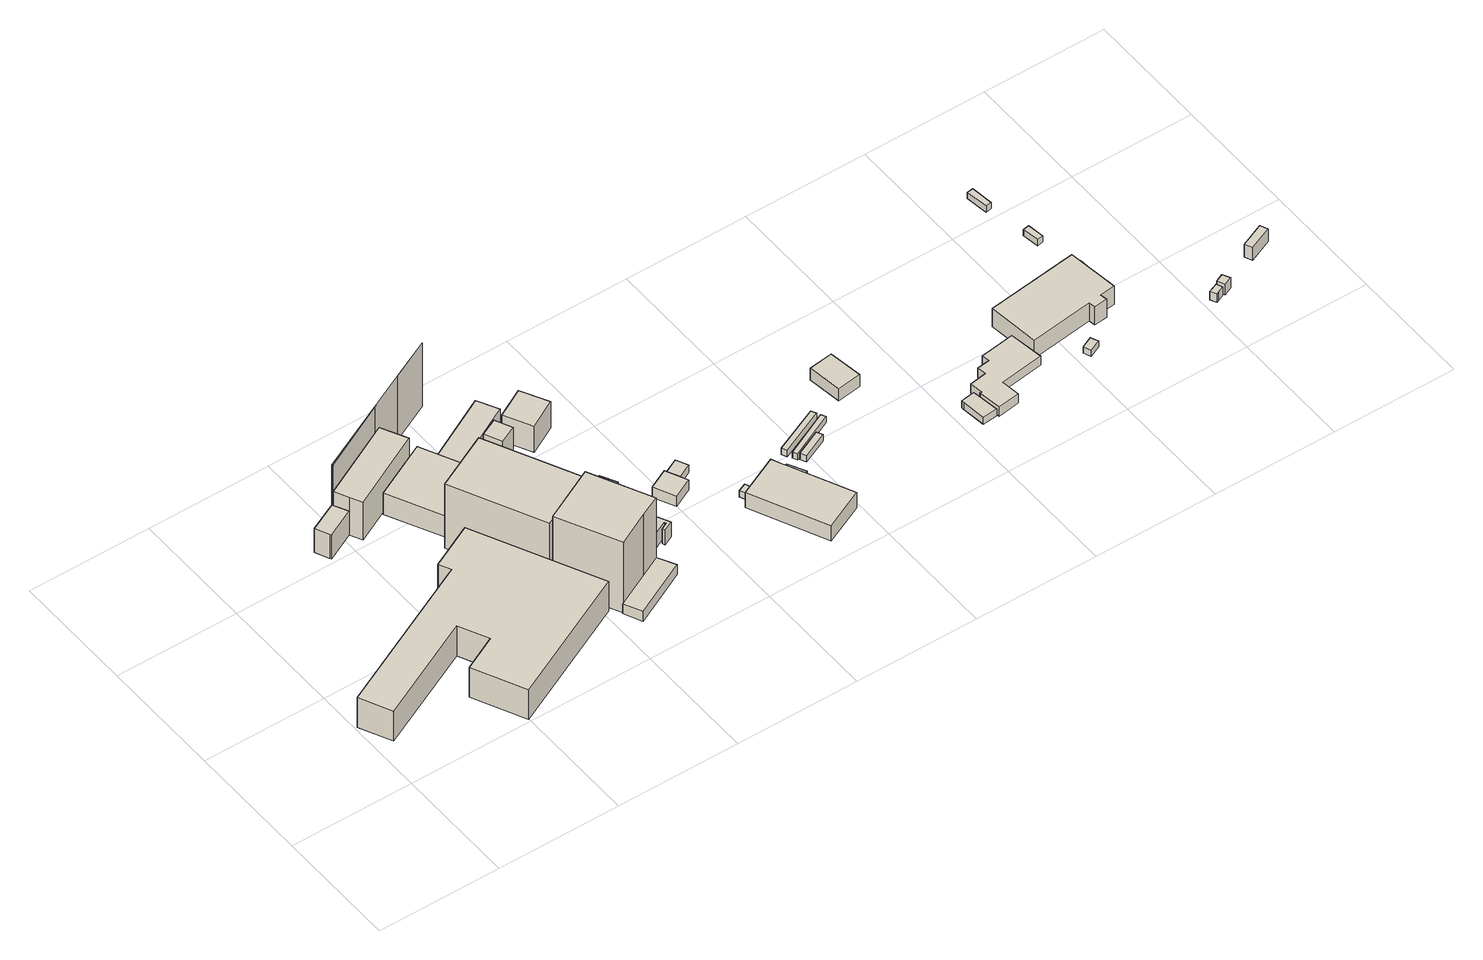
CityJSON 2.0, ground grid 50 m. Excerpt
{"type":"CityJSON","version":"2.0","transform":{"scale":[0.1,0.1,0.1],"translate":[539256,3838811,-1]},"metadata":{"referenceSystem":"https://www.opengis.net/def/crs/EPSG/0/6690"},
"CityObjects":{
"building1":{"type":"Building","attributes":{"計測周辺長":317.47,"1/2500図郭":34,"区名":"西淀川区","町丁目名称":"西島２丁目","街区番号":1,"class":"3001","usage":"441","measuredHeight":14.3,"storeysAboveGround":1,"BuildingDetailAttribute.buildingRoofEdgeArea":3211.31,"BuildingDetailAttribute.buildingStructureType":"610","BuildingDetailAttribute.buildingStructureOrgType":"2","BuildingDetailAttribute.detailedUsage":"1520","BuildingDetailAttribute.specifiedBuildingCoverageRate":0.6,"BuildingDetailAttribute.surveyYear":2017,"BuildingRiverFloodingRiskAttribute.description":"1","BuildingRiverFloodingRiskAttribute.rank":"2","BuildingRiverFloodingRiskAttribute.depth":1.34,"BuildingRiverFloodingRiskAttribute.adminType":"1","BuildingRiverFloodingRiskAttribute.scale":"2","BuildingRiverFloodingRiskAttribute.duration":7.5,"BuildingTsunamiRiskAttribute.description":"1","BuildingTsunamiRiskAttribute.rank":"2","BuildingTsunamiRiskAttribute.depth":0.76,"BuildingHighTideRiskAttribute.description":"1","BuildingHighTideRiskAttribute.rank":"4","BuildingHighTideRiskAttribute.depth":5.11,"BuildingIDAttribute.prefecture":"27","BuildingIDAttribute.city":"27113"},"geometry":[{"type":"Solid","lod":"1","boundaries":[[[[0,1,2,3,4,5,6,7,8,9]],[[8,10,11,9]],[[7,12,10,8]],[[6,13,12,7]],[[5,14,13,6]],[[4,15,14,5]],[[3,16,15,4]],[[2,17,16,3]],[[1,18,17,2]],[[0,19,18,1]],[[9,11,19,0]],[[10,12,13,14,15,16,17,18,19,11]]]]}]},
"building2":{"type":"Building","attributes":{"class":"3001","measuredHeight":11.5,"BuildingDetailAttribute.specifiedBuildingCoverageRate":0.6,"BuildingDetailAttribute.surveyYear":2017,"BuildingRiverFloodingRiskAttribute.description":"1","BuildingRiverFloodingRiskAttribute.rank":"2","BuildingRiverFloodingRiskAttribute.depth":1.31,"BuildingRiverFloodingRiskAttribute.adminType":"1","BuildingRiverFloodingRiskAttribute.scale":"2","BuildingRiverFloodingRiskAttribute.duration":8.33,"BuildingTsunamiRiskAttribute.description":"1","BuildingTsunamiRiskAttribute.rank":"2","BuildingTsunamiRiskAttribute.depth":1.52,"BuildingHighTideRiskAttribute.description":"1","BuildingHighTideRiskAttribute.rank":"3","BuildingHighTideRiskAttribute.depth":4.63,"BuildingIDAttribute.prefecture":"27","BuildingIDAttribute.city":"27113"},"geometry":[{"type":"Solid","lod":"1","boundaries":[[[[20,21,22,23,24,25]],[[24,26,27,25]],[[23,28,26,24]],[[22,29,28,23]],[[21,30,29,22]],[[20,31,30,21]],[[25,27,31,20]],[[26,28,29,30,31,27]]]]}]},
"building3":{"type":"Building","attributes":{"計測周辺長":481.61,"1/2500図郭":34,"区名":"西淀川区","町丁目名称":"西島２丁目","街区番号":1,"class":"3001","usage":"441","measuredHeight":18.1,"storeysAboveGround":2,"BuildingDetailAttribute.buildingRoofEdgeArea":9422.59,"BuildingDetailAttribute.buildingStructureType":"610","BuildingDetailAttribute.buildingStructureOrgType":"2","BuildingDetailAttribute.detailedUsage":"1520","BuildingDetailAttribute.specifiedBuildingCoverageRate":0.6,"BuildingDetailAttribute.surveyYear":2017,"BuildingRiverFloodingRiskAttribute.description":"1","BuildingRiverFloodingRiskAttribute.rank":"2","BuildingRiverFloodingRiskAttribute.depth":1.31,"BuildingRiverFloodingRiskAttribute.adminType":"1","BuildingRiverFloodingRiskAttribute.scale":"2","BuildingRiverFloodingRiskAttribute.duration":8.33,"BuildingTsunamiRiskAttribute.description":"1","BuildingTsunamiRiskAttribute.rank":"2","BuildingTsunamiRiskAttribute.depth":1.55,"BuildingHighTideRiskAttribute.description":"1","BuildingHighTideRiskAttribute.rank":"3","BuildingHighTideRiskAttribute.depth":4.66,"BuildingIDAttribute.prefecture":"27","BuildingIDAttribute.city":"27113"},"geometry":[{"type":"Solid","lod":"1","boundaries":[[[[32,33,21,20,34]],[[20,35,36,34]],[[21,37,35,20]],[[33,38,37,21]],[[32,39,38,33]],[[34,36,39,32]],[[35,37,38,39,36]]]]}]},
"building4":{"type":"Building","attributes":{"class":"3001","measuredHeight":10.2,"BuildingDetailAttribute.specifiedBuildingCoverageRate":0.6,"BuildingDetailAttribute.surveyYear":2017,"BuildingRiverFloodingRiskAttribute.description":"1","BuildingRiverFloodingRiskAttribute.rank":"2","BuildingRiverFloodingRiskAttribute.depth":1.15,"BuildingRiverFloodingRiskAttribute.adminType":"1","BuildingRiverFloodingRiskAttribute.scale":"2","BuildingRiverFloodingRiskAttribute.duration":6.77,"BuildingTsunamiRiskAttribute.description":"1","BuildingTsunamiRiskAttribute.rank":"2","BuildingTsunamiRiskAttribute.depth":1.73,"BuildingHighTideRiskAttribute.description":"1","BuildingHighTideRiskAttribute.rank":"3","BuildingHighTideRiskAttribute.depth":4.84,"BuildingIDAttribute.prefecture":"27","BuildingIDAttribute.city":"27113"},"geometry":[{"type":"Solid","lod":"1","boundaries":[[[[40,41,42,43]],[[42,44,45,43]],[[41,46,44,42]],[[40,47,46,41]],[[43,45,47,40]],[[44,46,47,45]]]]}]},
"building5":{"type":"Building","attributes":{"計測周辺長":185.22,"1/2500図郭":34,"区名":"西淀川区","町丁目名称":"西島２丁目","街区番号":1,"class":"3001","usage":"441","measuredHeight":30.8,"storeysAboveGround":1,"BuildingDetailAttribute.buildingRoofEdgeArea":1684.61,"BuildingDetailAttribute.buildingStructureType":"610","BuildingDetailAttribute.buildingStructureOrgType":"2","BuildingDetailAttribute.detailedUsage":"1520","BuildingDetailAttribute.specifiedBuildingCoverageRate":0.6,"BuildingDetailAttribute.surveyYear":2017,"BuildingRiverFloodingRiskAttribute.description":"1","BuildingRiverFloodingRiskAttribute.rank":"2","BuildingRiverFloodingRiskAttribute.depth":1.13,"BuildingRiverFloodingRiskAttribute.adminType":"1","BuildingRiverFloodingRiskAttribute.scale":"2","BuildingRiverFloodingRiskAttribute.duration":6.32,"BuildingTsunamiRiskAttribute.description":"1","BuildingTsunamiRiskAttribute.rank":"2","BuildingTsunamiRiskAttribute.depth":1.7,"BuildingHighTideRiskAttribute.description":"1","BuildingHighTideRiskAttribute.rank":"4","BuildingHighTideRiskAttribute.depth":5.03,"BuildingIDAttribute.prefecture":"27","BuildingIDAttribute.city":"27113"},"geometry":[{"type":"Solid","lod":"1","boundaries":[[[[48,49,50,51]],[[50,52,53,51]],[[49,54,52,50]],[[48,55,54,49]],[[51,53,55,48]],[[52,54,55,53]]]]}]},
"building6":{"type":"Building","attributes":{"計測周辺長":481.61,"1/2500図郭":34,"区名":"西淀川区","町丁目名称":"西島２丁目","街区番号":1,"class":"3001","usage":"441","measuredHeight":30.6,"storeysAboveGround":2,"BuildingDetailAttribute.buildingRoofEdgeArea":9422.59,"BuildingDetailAttribute.buildingStructureType":"610","BuildingDetailAttribute.buildingStructureOrgType":"2","BuildingDetailAttribute.detailedUsage":"1520","BuildingDetailAttribute.specifiedBuildingCoverageRate":0.6,"BuildingDetailAttribute.surveyYear":2017,"BuildingRiverFloodingRiskAttribute.description":"1","BuildingRiverFloodingRiskAttribute.rank":"2","BuildingRiverFloodingRiskAttribute.depth":1.31,"BuildingRiverFloodingRiskAttribute.adminType":"1","BuildingRiverFloodingRiskAttribute.scale":"2","BuildingRiverFloodingRiskAttribute.duration":8.33,"BuildingTsunamiRiskAttribute.description":"1","BuildingTsunamiRiskAttribute.rank":"2","BuildingTsunamiRiskAttribute.depth":1.55,"BuildingHighTideRiskAttribute.description":"1","BuildingHighTideRiskAttribute.rank":"3","BuildingHighTideRiskAttribute.depth":4.66,"BuildingIDAttribute.prefecture":"27","BuildingIDAttribute.city":"27113"},"geometry":[{"type":"Solid","lod":"1","boundaries":[[[[56,34,20,25,57]],[[25,58,59,57]],[[20,60,58,25]],[[34,61,60,20]],[[56,62,61,34]],[[57,59,62,56]],[[58,60,61,62,59]]]]}]},
"building7":{"type":"Building","attributes":{"計測周辺長":185.22,"1/2500図郭":34,"区名":"西淀川区","町丁目名称":"西島２丁目","街区番号":1,"class":"3002","usage":"441","measuredHeight":33.8,"storeysAboveGround":1,"BuildingDetailAttribute.buildingRoofEdgeArea":1684.61,"BuildingDetailAttribute.buildingStructureType":"610","BuildingDetailAttribute.buildingStructureOrgType":"2","BuildingDetailAttribute.detailedUsage":"1520","BuildingDetailAttribute.specifiedBuildingCoverageRate":0.6,"BuildingDetailAttribute.surveyYear":2017,"BuildingRiverFloodingRiskAttribute.description":"1","BuildingRiverFloodingRiskAttribute.rank":"2","BuildingRiverFloodingRiskAttribute.depth":0.913,"BuildingRiverFloodingRiskAttribute.adminType":"1","BuildingRiverFloodingRiskAttribute.scale":"2","BuildingRiverFloodingRiskAttribute.duration":3.05,"BuildingTsunamiRiskAttribute.description":"1","BuildingTsunamiRiskAttribute.rank":"2","BuildingTsunamiRiskAttribute.depth":1.06,"BuildingHighTideRiskAttribute.description":"1","BuildingHighTideRiskAttribute.rank":"3","BuildingHighTideRiskAttribute.depth":4.25,"BuildingIDAttribute.prefecture":"27","BuildingIDAttribute.city":"27113"},"geometry":[{"type":"Solid","lod":"1","boundaries":[[[[63,64,65,66,67]],[[66,68,69,67]],[[65,70,68,66]],[[64,71,70,65]],[[63,72,71,64]],[[67,69,72,63]],[[68,70,71,72,69]]]]}]},
"building8":{"type":"Building","attributes":{"class":"3003","measuredHeight":4.8,"BuildingDetailAttribute.specifiedBuildingCoverageRate":0.6,"BuildingDetailAttribute.surveyYear":2017,"BuildingRiverFloodingRiskAttribute.description":"1","BuildingRiverFloodingRiskAttribute.rank":"1","BuildingRiverFloodingRiskAttribute.depth":0.329,"BuildingRiverFloodingRiskAttribute.adminType":"1","BuildingRiverFloodingRiskAttribute.scale":"2","BuildingRiverFloodingRiskAttribute.duration":0,"BuildingTsunamiRiskAttribute.description":"1","BuildingTsunamiRiskAttribute.rank":"2","BuildingTsunamiRiskAttribute.depth":0.61,"BuildingHighTideRiskAttribute.description":"1","BuildingHighTideRiskAttribute.rank":"3","BuildingHighTideRiskAttribute.depth":3.72,"BuildingIDAttribute.prefecture":"27","BuildingIDAttribute.city":"27113"},"geometry":[{"type":"Solid","lod":"1","boundaries":[[[[73,74,75,76,77,78,79]],[[78,80,81,79]],[[77,82,80,78]],[[76,83,82,77]],[[75,84,83,76]],[[74,85,84,75]],[[73,86,85,74]],[[79,81,86,73]],[[80,82,83,84,85,86,81]]]]}]},
"building9":{"type":"Building","attributes":{"class":"3001","BuildingDetailAttribute.specifiedBuildingCoverageRate":0.6,"BuildingDetailAttribute.surveyYear":2017,"BuildingRiverFloodingRiskAttribute.description":"1","BuildingRiverFloodingRiskAttribute.rank":"2","BuildingRiverFloodingRiskAttribute.depth":1.44,"BuildingRiverFloodingRiskAttribute.adminType":"1","BuildingRiverFloodingRiskAttribute.scale":"2","BuildingRiverFloodingRiskAttribute.duration":434.02,"BuildingTsunamiRiskAttribute.description":"1","BuildingTsunamiRiskAttribute.rank":"2","BuildingTsunamiRiskAttribute.depth":1.57,"BuildingHighTideRiskAttribute.description":"1","BuildingHighTideRiskAttribute.rank":"3","BuildingHighTideRiskAttribute.depth":4.69,"BuildingIDAttribute.prefecture":"27","BuildingIDAttribute.city":"27113"},"geometry":[{"type":"Solid","lod":"1","boundaries":[[[[87,88,89,90]],[[89,91,92,90]],[[88,93,91,89]],[[87,94,93,88]],[[90,92,94,87]],[[91,93,94,92]]]]}]},
"building10":{"type":"Building","attributes":{"計測周辺長":156.28,"1/2500図郭":34,"区名":"西淀川区","町丁目名称":"西島２丁目","街区番号":1,"class":"3001","usage":"441","measuredHeight":7.8,"storeysAboveGround":1,"BuildingDetailAttribute.buildingRoofEdgeArea":532.12,"BuildingDetailAttribute.buildingStructureType":"610","BuildingDetailAttribute.buildingStructureOrgType":"2","BuildingDetailAttribute.detailedUsage":"1520","BuildingDetailAttribute.specifiedBuildingCoverageRate":0.6,"BuildingDetailAttribute.surveyYear":2017,"BuildingRiverFloodingRiskAttribute.description":"1","BuildingRiverFloodingRiskAttribute.rank":"2","BuildingRiverFloodingRiskAttribute.depth":1.18,"BuildingRiverFloodingRiskAttribute.adminType":"1","BuildingRiverFloodingRiskAttribute.scale":"2","BuildingRiverFloodingRiskAttribute.duration":8.8,"BuildingTsunamiRiskAttribute.description":"1","BuildingTsunamiRiskAttribute.rank":"2","BuildingTsunamiRiskAttribute.depth":1.39,"BuildingHighTideRiskAttribute.description":"1","BuildingHighTideRiskAttribute.rank":"3","BuildingHighTideRiskAttribute.depth":4.51,"BuildingIDAttribute.prefecture":"27","BuildingIDAttribute.city":"27113"},"geometry":[{"type":"Solid","lod":"1","boundaries":[[[[95,96,97,98]],[[97,99,100,98]],[[96,101,99,97]],[[95,102,101,96]],[[98,100,102,95]],[[99,101,102,100]]]]}]},
"building11":{"type":"Building","attributes":{"class":"3001","measuredHeight":7.1,"BuildingDetailAttribute.specifiedBuildingCoverageRate":0.6,"BuildingDetailAttribute.surveyYear":2017,"BuildingRiverFloodingRiskAttribute.description":"1","BuildingRiverFloodingRiskAttribute.rank":"2","BuildingRiverFloodingRiskAttribute.depth":1.18,"BuildingRiverFloodingRiskAttribute.adminType":"1","BuildingRiverFloodingRiskAttribute.scale":"2","BuildingRiverFloodingRiskAttribute.duration":8.1,"BuildingTsunamiRiskAttribute.description":"1","BuildingTsunamiRiskAttribute.rank":"2","BuildingTsunamiRiskAttribute.depth":1.1,"BuildingHighTideRiskAttribute.description":"1","BuildingHighTideRiskAttribute.rank":"3","BuildingHighTideRiskAttribute.depth":4.22,"BuildingIDAttribute.prefecture":"27","BuildingIDAttribute.city":"27113"},"geometry":[{"type":"Solid","lod":"1","boundaries":[[[[103,104,105,106,107,108,109,110]],[[109,111,112,110]],[[108,113,111,109]],[[107,114,113,108]],[[106,115,114,107]],[[105,116,115,106]],[[104,117,116,105]],[[103,118,117,104]],[[110,112,118,103]],[[111,113,114,115,116,117,118,112]]]]}]},
"building12":{"type":"Building","attributes":{"計測周辺長":30.1,"1/2500図郭":34,"区名":"西淀川区","町丁目名称":"西島２丁目","街区番号":1,"class":"3001","usage":"441","measuredHeight":10.6,"storeysAboveGround":1,"BuildingDetailAttribute.buildingRoofEdgeArea":56.62,"BuildingDetailAttribute.buildingStructureType":"610","BuildingDetailAttribute.buildingStructureOrgType":"2","BuildingDetailAttribute.detailedUsage":"1520","BuildingDetailAttribute.specifiedBuildingCoverageRate":0.6,"BuildingDetailAttribute.surveyYear":2017,"BuildingRiverFloodingRiskAttribute.description":"1","BuildingRiverFloodingRiskAttribute.rank":"2","BuildingRiverFloodingRiskAttribute.depth":1.18,"BuildingRiverFloodingRiskAttribute.adminType":"1","BuildingRiverFloodingRiskAttribute.scale":"2","BuildingRiverFloodingRiskAttribute.duration":8.8,"BuildingTsunamiRiskAttribute.description":"1","BuildingTsunamiRiskAttribute.rank":"2","BuildingTsunamiRiskAttribute.depth":1.39,"BuildingHighTideRiskAttribute.description":"1","BuildingHighTideRiskAttribute.rank":"3","BuildingHighTideRiskAttribute.depth":4.51,"BuildingIDAttribute.prefecture":"27","BuildingIDAttribute.city":"27113"},"geometry":[{"type":"Solid","lod":"1","boundaries":[[[[119,120,121,122]],[[121,123,124,122]],[[120,125,123,121]],[[119,126,125,120]],[[122,124,126,119]],[[123,125,126,124]]]]}]},
"building13":{"type":"Building","attributes":{"class":"3001","BuildingDetailAttribute.specifiedBuildingCoverageRate":0.6,"BuildingDetailAttribute.surveyYear":2017,"BuildingRiverFloodingRiskAttribute.description":"1","BuildingRiverFloodingRiskAttribute.rank":"2","BuildingRiverFloodingRiskAttribute.depth":1.59,"BuildingRiverFloodingRiskAttribute.adminType":"1","BuildingRiverFloodingRiskAttribute.scale":"2","BuildingRiverFloodingRiskAttribute.duration":434.12,"BuildingTsunamiRiskAttribute.description":"1","BuildingTsunamiRiskAttribute.rank":"2","BuildingTsunamiRiskAttribute.depth":1.8,"BuildingHighTideRiskAttribute.description":"1","BuildingHighTideRiskAttribute.rank":"3","BuildingHighTideRiskAttribute.depth":4.92,"BuildingIDAttribute.prefecture":"27","BuildingIDAttribute.city":"27113"},"geometry":[{"type":"Solid","lod":"1","boundaries":[[[[127,128,129,130]],[[129,131,132,130]],[[128,133,131,129]],[[127,134,133,128]],[[130,132,134,127]],[[131,133,134,132]]]]}]},
"building14":{"type":"Building","attributes":{"計測周辺長":50.36,"1/2500図郭":34,"区名":"西淀川区","町丁目名称":"西島２丁目","街区番号":1,"class":"3001","usage":"441","measuredHeight":12.6,"storeysAboveGround":1,"BuildingDetailAttribute.buildingRoofEdgeArea":158.38,"BuildingDetailAttribute.buildingStructureType":"610","BuildingDetailAttribute.buildingStructureOrgType":"2","BuildingDetailAttribute.detailedUsage":"1520","BuildingDetailAttribute.specifiedBuildingCoverageRate":0.6,"BuildingDetailAttribute.surveyYear":2017,"BuildingRiverFloodingRiskAttribute.description":"1","BuildingRiverFloodingRiskAttribute.rank":"2","BuildingRiverFloodingRiskAttribute.depth":1.21,"BuildingRiverFloodingRiskAttribute.adminType":"1","BuildingRiverFloodingRiskAttribute.scale":"2","BuildingRiverFloodingRiskAttribute.duration":10.05,"BuildingIDAttribute.prefecture":"27","BuildingIDAttribute.city":"27113"},"geometry":[{"type":"Solid","lod":"1","boundaries":[[[[135,136,137,138]],[[137,139,140,138]],[[136,141,139,137]],[[135,142,141,136]],[[138,140,142,135]],[[139,141,142,140]]]]}]},
"building15":{"type":"Building","attributes":{"計測周辺長":36.64,"1/2500図郭":34,"区名":"西淀川区","町丁目名称":"西島２丁目","街区番号":1,"class":"3001","usage":"441","measuredHeight":4.9,"storeysAboveGround":1,"BuildingDetailAttribute.buildingRoofEdgeArea":83.82,"BuildingDetailAttribute.buildingStructureType":"610","BuildingDetailAttribute.buildingStructureOrgType":"2","BuildingDetailAttribute.detailedUsage":"1520","BuildingDetailAttribute.specifiedBuildingCoverageRate":0.6,"BuildingDetailAttribute.surveyYear":2017,"BuildingRiverFloodingRiskAttribute.description":"1","BuildingRiverFloodingRiskAttribute.rank":"2","BuildingRiverFloodingRiskAttribute.depth":1.59,"BuildingRiverFloodingRiskAttribute.adminType":"1","BuildingRiverFloodingRiskAttribute.scale":"2","BuildingRiverFloodingRiskAttribute.duration":434.12,"BuildingTsunamiRiskAttribute.description":"1","BuildingTsunamiRiskAttribute.rank":"2","BuildingTsunamiRiskAttribute.depth":1.7,"BuildingHighTideRiskAttribute.description":"1","BuildingHighTideRiskAttribute.rank":"3","BuildingHighTideRiskAttribute.depth":4.82,"BuildingIDAttribute.prefecture":"27","BuildingIDAttribute.city":"27113"},"geometry":[{"type":"Solid","lod":"1","boundaries":[[[[143,144,145,146]],[[145,147,148,146]],[[144,149,147,145]],[[143,150,149,144]],[[146,148,150,143]],[[147,149,150,148]]]]}]},
"building16":{"type":"Building","attributes":{"計測周辺長":22.82,"1/2500図郭":34,"区名":"西淀川区","町丁目名称":"西島２丁目","街区番号":1,"class":"3001","usage":"441","measuredHeight":3.8,"storeysAboveGround":1,"BuildingDetailAttribute.buildingRoofEdgeArea":32.31,"BuildingDetailAttribute.buildingStructureType":"610","BuildingDetailAttribute.buildingStructureOrgType":"2","BuildingDetailAttribute.detailedUsage":"1520","BuildingDetailAttribute.specifiedBuildingCoverageRate":0.6,"BuildingDetailAttribute.surveyYear":2017,"BuildingRiverFloodingRiskAttribute.description":"1","BuildingRiverFloodingRiskAttribute.rank":"2","BuildingRiverFloodingRiskAttribute.depth":1.26,"BuildingRiverFloodingRiskAttribute.adminType":"1","BuildingRiverFloodingRiskAttribute.scale":"2","BuildingRiverFloodingRiskAttribute.duration":13.03,"BuildingTsunamiRiskAttribute.description":"1","BuildingTsunamiRiskAttribute.rank":"2","BuildingTsunamiRiskAttribute.depth":1.65,"BuildingHighTideRiskAttribute.description":"1","BuildingHighTideRiskAttribute.rank":"3","BuildingHighTideRiskAttribute.depth":4.77,"BuildingIDAttribute.prefecture":"27","BuildingIDAttribute.city":"27113"},"geometry":[{"type":"Solid","lod":"1","boundaries":[[[[151,152,153,154]],[[153,155,156,154]],[[152,157,155,153]],[[151,158,157,152]],[[154,156,158,151]],[[155,157,158,156]]]]}]},
"building17":{"type":"Building","attributes":{"class":"3001","BuildingDetailAttribute.specifiedBuildingCoverageRate":0.6,"BuildingDetailAttribute.surveyYear":2017,"BuildingRiverFloodingRiskAttribute.description":"1","BuildingRiverFloodingRiskAttribute.rank":"2","BuildingRiverFloodingRiskAttribute.depth":0.766,"BuildingRiverFloodingRiskAttribute.adminType":"1","BuildingRiverFloodingRiskAttribute.scale":"2","BuildingRiverFloodingRiskAttribute.duration":1.88,"BuildingTsunamiRiskAttribute.description":"1","BuildingTsunamiRiskAttribute.rank":"2","BuildingTsunamiRiskAttribute.depth":1,"BuildingHighTideRiskAttribute.description":"1","BuildingHighTideRiskAttribute.rank":"3","BuildingHighTideRiskAttribute.depth":4.12,"BuildingIDAttribute.prefecture":"27","BuildingIDAttribute.city":"27113"},"geometry":[{"type":"Solid","lod":"1","boundaries":[[[[159,160,161,162]],[[161,163,164,162]],[[160,165,163,161]],[[159,166,165,160]],[[162,164,166,159]],[[163,165,166,164]]]]}]},
"building18":{"type":"Building","attributes":{"計測周辺長":108.97,"1/2500図郭":34,"区名":"西淀川区","町丁目名称":"西島２丁目","街区番号":1,"class":"3001","usage":"441","measuredHeight":7.4,"storeysAboveGround":1,"BuildingDetailAttribute.buildingRoofEdgeArea":619.95,"BuildingDetailAttribute.buildingStructureType":"610","BuildingDetailAttribute.buildingStructureOrgType":"2","BuildingDetailAttribute.detailedUsage":"1520","BuildingDetailAttribute.specifiedBuildingCoverageRate":0.6,"BuildingDetailAttribute.surveyYear":2017,"BuildingRiverFloodingRiskAttribute.description":"1","BuildingRiverFloodingRiskAttribute.rank":"1","BuildingRiverFloodingRiskAttribute.depth":0.111,"BuildingRiverFloodingRiskAttribute.adminType":"1","BuildingRiverFloodingRiskAttribute.scale":"2","BuildingRiverFloodingRiskAttribute.duration":0,"BuildingTsunamiRiskAttribute.description":"1","BuildingTsunamiRiskAttribute.rank":"2","BuildingTsunamiRiskAttribute.depth":0.73,"BuildingHighTideRiskAttribute.description":"1","BuildingHighTideRiskAttribute.rank":"3","BuildingHighTideRiskAttribute.depth":3.85,"BuildingIDAttribute.prefecture":"27","BuildingIDAttribute.city":"27113"},"geometry":[{"type":"Solid","lod":"1","boundaries":[[[[167,168,169,170,171,172]],[[171,173,174,172]],[[170,175,173,171]],[[169,176,175,170]],[[168,177,176,169]],[[167,178,177,168]],[[172,174,178,167]],[[173,175,176,177,178,174]]]]}]},
"building19":{"type":"Building","attributes":{"計測周辺長":108.97,"1/2500図郭":34,"区名":"西淀川区","町丁目名称":"西島２丁目","街区番号":1,"class":"3001","usage":"441","measuredHeight":4.4,"storeysAboveGround":1,"BuildingDetailAttribute.buildingRoofEdgeArea":619.95,"BuildingDetailAttribute.buildingStructureType":"610","BuildingDetailAttribute.buildingStructureOrgType":"2","BuildingDetailAttribute.detailedUsage":"1520","BuildingDetailAttribute.specifiedBuildingCoverageRate":0.6,"BuildingDetailAttribute.surveyYear":2017,"BuildingRiverFloodingRiskAttribute.description":"1","BuildingRiverFloodingRiskAttribute.rank":"2","BuildingRiverFloodingRiskAttribute.depth":0.745,"BuildingRiverFloodingRiskAttribute.adminType":"1","BuildingRiverFloodingRiskAttribute.scale":"2","BuildingRiverFloodingRiskAttribute.duration":1.83,"BuildingTsunamiRiskAttribute.description":"1","BuildingTsunamiRiskAttribute.rank":"2","BuildingTsunamiRiskAttribute.depth":0.86,"BuildingHighTideRiskAttribute.description":"1","BuildingHighTideRiskAttribute.rank":"3","BuildingHighTideRiskAttribute.depth":3.98,"BuildingIDAttribute.prefecture":"27","BuildingIDAttribute.city":"27113"},"geometry":[{"type":"Solid","lod":"1","boundaries":[[[[179,180,181,172,171]],[[172,182,183,171]],[[181,184,182,172]],[[180,185,184,181]],[[179,186,185,180]],[[171,183,186,179]],[[182,184,185,186,183]]]]}]},
"building20":{"type":"Building","attributes":{"class":"3001","BuildingDetailAttribute.specifiedBuildingCoverageRate":0.6,"BuildingDetailAttribute.surveyYear":2017,"BuildingRiverFloodingRiskAttribute.description":"1","BuildingRiverFloodingRiskAttribute.rank":"2","BuildingRiverFloodingRiskAttribute.depth":0.745,"BuildingRiverFloodingRiskAttribute.adminType":"1","BuildingRiverFloodingRiskAttribute.scale":"2","BuildingRiverFloodingRiskAttribute.duration":1.83,"BuildingTsunamiRiskAttribute.description":"1","BuildingTsunamiRiskAttribute.rank":"2","BuildingTsunamiRiskAttribute.depth":0.9,"BuildingHighTideRiskAttribute.description":"1","BuildingHighTideRiskAttribute.rank":"3","BuildingHighTideRiskAttribute.depth":4.03,"BuildingIDAttribute.prefecture":"27","BuildingIDAttribute.city":"27113"},"geometry":[{"type":"Solid","lod":"1","boundaries":[[[[187,188,189,190]],[[189,191,192,190]],[[188,193,191,189]],[[187,194,193,188]],[[190,192,194,187]],[[191,193,194,192]]]]}]},
"building21":{"type":"Building","attributes":{"class":"3003","BuildingDetailAttribute.specifiedBuildingCoverageRate":0.6,"BuildingDetailAttribute.surveyYear":2017,"BuildingRiverFloodingRiskAttribute.description":"1","BuildingRiverFloodingRiskAttribute.rank":"2","BuildingRiverFloodingRiskAttribute.depth":0.745,"BuildingRiverFloodingRiskAttribute.adminType":"1","BuildingRiverFloodingRiskAttribute.scale":"2","BuildingRiverFloodingRiskAttribute.duration":1.83,"BuildingTsunamiRiskAttribute.description":"1","BuildingTsunamiRiskAttribute.rank":"2","BuildingTsunamiRiskAttribute.depth":1.11,"BuildingHighTideRiskAttribute.description":"1","BuildingHighTideRiskAttribute.rank":"3","BuildingHighTideRiskAttribute.depth":4.25,"BuildingIDAttribute.prefecture":"27","BuildingIDAttribute.city":"27113"},"geometry":[{"type":"Solid","lod":"1","boundaries":[[[[195,196,197,198]],[[197,199,200,198]],[[196,201,199,197]],[[195,202,201,196]],[[198,200,202,195]],[[199,201,202,200]]]]}]},
"building22":{"type":"Building","attributes":{"class":"3003","BuildingDetailAttribute.specifiedBuildingCoverageRate":0.6,"BuildingDetailAttribute.surveyYear":2017,"BuildingRiverFloodingRiskAttribute.description":"1","BuildingRiverFloodingRiskAttribute.rank":"2","BuildingRiverFloodingRiskAttribute.depth":0.745,"BuildingRiverFloodingRiskAttribute.adminType":"1","BuildingRiverFloodingRiskAttribute.scale":"2","BuildingRiverFloodingRiskAttribute.duration":1.83,"BuildingTsunamiRiskAttribute.description":"1","BuildingTsunamiRiskAttribute.rank":"2","BuildingTsunamiRiskAttribute.depth":1.07,"BuildingHighTideRiskAttribute.description":"1","BuildingHighTideRiskAttribute.rank":"3","BuildingHighTideRiskAttribute.depth":4.2,"BuildingIDAttribute.prefecture":"27","BuildingIDAttribute.city":"27113"},"geometry":[{"type":"Solid","lod":"1","boundaries":[[[[203,204,205,206]],[[205,207,208,206]],[[204,209,207,205]],[[203,210,209,204]],[[206,208,210,203]],[[207,209,210,208]]]]}]},
"building23":{"type":"Building","attributes":{"計測周辺長":47.08,"1/2500図郭":34,"区名":"西淀川区","町丁目名称":"西島２丁目","街区番号":1,"class":"3003","usage":"441","measuredHeight":5.8,"storeysAboveGround":1,"BuildingDetailAttribute.buildingRoofEdgeArea":134.6,"BuildingDetailAttribute.buildingStructureType":"610","BuildingDetailAttribute.buildingStructureOrgType":"2","BuildingDetailAttribute.detailedUsage":"1520","BuildingDetailAttribute.specifiedBuildingCoverageRate":0.6,"BuildingDetailAttribute.surveyYear":2017,"BuildingRiverFloodingRiskAttribute.description":"1","BuildingRiverFloodingRiskAttribute.rank":"2","BuildingRiverFloodingRiskAttribute.depth":0.681,"BuildingRiverFloodingRiskAttribute.adminType":"1","BuildingRiverFloodingRiskAttribute.scale":"2","BuildingRiverFloodingRiskAttribute.duration":1.48,"BuildingTsunamiRiskAttribute.description":"1","BuildingTsunamiRiskAttribute.rank":"2","BuildingTsunamiRiskAttribute.depth":0.91,"BuildingHighTideRiskAttribute.description":"1","BuildingHighTideRiskAttribute.rank":"3","BuildingHighTideRiskAttribute.depth":4.06,"BuildingIDAttribute.prefecture":"27","BuildingIDAttribute.city":"27113"},"geometry":[{"type":"Solid","lod":"1","boundaries":[[[[211,212,213,214]],[[213,215,216,214]],[[212,217,215,213]],[[211,218,217,212]],[[214,216,218,211]],[[215,217,218,216]]]]}]},
"building24":{"type":"Building","attributes":{"計測周辺長":33.74,"1/2500図郭":34,"区名":"西淀川区","町丁目名称":"西島１丁目","街区番号":1,"class":"3001","usage":"441","measuredHeight":3.3,"storeysAboveGround":1,"BuildingDetailAttribute.buildingRoofEdgeArea":64.74,"BuildingDetailAttribute.buildingStructureType":"610","BuildingDetailAttribute.buildingStructureOrgType":"2","BuildingDetailAttribute.detailedUsage":"1520","BuildingDetailAttribute.specifiedBuildingCoverageRate":0.6,"BuildingDetailAttribute.surveyYear":2017,"BuildingRiverFloodingRiskAttribute.description":"1","BuildingRiverFloodingRiskAttribute.rank":"2","BuildingRiverFloodingRiskAttribute.depth":0.904,"BuildingRiverFloodingRiskAttribute.adminType":"1","BuildingRiverFloodingRiskAttribute.scale":"2","BuildingRiverFloodingRiskAttribute.duration":3.07,"BuildingTsunamiRiskAttribute.description":"1","BuildingTsunamiRiskAttribute.rank":"2","BuildingTsunamiRiskAttribute.depth":0.57,"BuildingHighTideRiskAttribute.description":"1","BuildingHighTideRiskAttribute.rank":"3","BuildingHighTideRiskAttribute.depth":4.18,"BuildingIDAttribute.prefecture":"27","BuildingIDAttribute.city":"27113"},"geometry":[{"type":"Solid","lod":"1","boundaries":[[[[219,220,221,222,223,224]],[[223,225,226,224]],[[222,227,225,223]],[[221,228,227,222]],[[220,229,228,221]],[[219,230,229,220]],[[224,226,230,219]],[[225,227,228,229,230,226]]]]}]},
"building25":{"type":"Building","attributes":{"計測周辺長":96.75,"1/2500図郭":34,"区名":"西淀川区","町丁目名称":"西島１丁目","街区番号":1,"class":"3001","usage":"431","measuredHeight":4.3,"storeysAboveGround":1,"BuildingDetailAttribute.buildingRoofEdgeArea":368.05,"BuildingDetailAttribute.buildingStructureType":"610","BuildingDetailAttribute.buildingStructureOrgType":"2","BuildingDetailAttribute.detailedUsage":"1740","BuildingDetailAttribute.specifiedBuildingCoverageRate":0.6,"BuildingDetailAttribute.surveyYear":2017,"BuildingRiverFloodingRiskAttribute.description":"1","BuildingRiverFloodingRiskAttribute.rank":"2","BuildingRiverFloodingRiskAttribute.depth":1.15,"BuildingRiverFloodingRiskAttribute.adminType":"1","BuildingRiverFloodingRiskAttribute.scale":"2","BuildingRiverFloodingRiskAttribute.duration":8.32,"BuildingTsunamiRiskAttribute.description":"1","BuildingTsunamiRiskAttribute.rank":"2","BuildingTsunamiRiskAttribute.depth":0.77,"BuildingHighTideRiskAttribute.description":"1","BuildingHighTideRiskAttribute.rank":"3","BuildingHighTideRiskAttribute.depth":4.37,"BuildingIDAttribute.prefecture":"27","BuildingIDAttribute.city":"27113"},"geometry":[{"type":"Solid","lod":"1","boundaries":[[[[231,232,233,234,235,236,237,238,239,240,241,242]],[[241,243,244,242]],[[240,245,243,241]],[[239,246,245,240]],[[238,247,246,239]],[[237,248,247,238]],[[236,249,248,237]],[[235,250,249,236]],[[234,251,250,235]],[[233,252,251,234]],[[232,253,252,233]],[[231,254,253,232]],[[242,244,254,231]],[[243,245,246,247,248,249,250,251,252,253,254,244]]]]}]},
"building26":{"type":"Building","attributes":{"計測周辺長":16.68,"1/2500図郭":34,"区名":"西淀川区","町丁目名称":"西島１丁目","街区番号":1,"class":"3001","usage":"441","storeysAboveGround":1,"BuildingDetailAttribute.buildingRoofEdgeArea":16.62,"BuildingDetailAttribute.buildingStructureType":"610","BuildingDetailAttribute.buildingStructureOrgType":"2","BuildingDetailAttribute.detailedUsage":"1520","BuildingDetailAttribute.specifiedBuildingCoverageRate":0.6,"BuildingDetailAttribute.surveyYear":2017,"BuildingTsunamiRiskAttribute.description":"1","BuildingTsunamiRiskAttribute.rank":"2","BuildingTsunamiRiskAttribute.depth":1.04,"BuildingHighTideRiskAttribute.description":"1","BuildingHighTideRiskAttribute.rank":"3","BuildingHighTideRiskAttribute.depth":4.72,"BuildingIDAttribute.prefecture":"27","BuildingIDAttribute.city":"27113"},"geometry":[{"type":"Solid","lod":"1","boundaries":[[[[255,256,257,258]],[[257,259,260,258]],[[256,261,259,257]],[[255,262,261,256]],[[258,260,262,255]],[[259,261,262,260]]]]}]},
"building27":{"type":"Building","attributes":{"計測周辺長":121.48,"1/2500図郭":34,"区名":"西淀川区","町丁目名称":"西島１丁目","街区番号":1,"class":"3002","usage":"441","measuredHeight":8.6,"storeysAboveGround":3,"BuildingDetailAttribute.buildingRoofEdgeArea":788.22,"BuildingDetailAttribute.buildingStructureType":"603","BuildingDetailAttribute.buildingStructureOrgType":"3","BuildingDetailAttribute.detailedUsage":"1520","BuildingDetailAttribute.specifiedBuildingCoverageRate":0.6,"BuildingDetailAttribute.surveyYear":2017,"BuildingRiverFloodingRiskAttribute.description":"1","BuildingRiverFloodingRiskAttribute.rank":"2","BuildingRiverFloodingRiskAttribute.depth":1.31,"BuildingRiverFloodingRiskAttribute.adminType":"1","BuildingRiverFloodingRiskAttribute.scale":"2","BuildingRiverFloodingRiskAttribute.duration":433.57,"BuildingTsunamiRiskAttribute.description":"1","BuildingTsunamiRiskAttribute.rank":"2","BuildingTsunamiRiskAttribute.depth":0.94,"BuildingHighTideRiskAttribute.description":"1","BuildingHighTideRiskAttribute.rank":"3","BuildingHighTideRiskAttribute.depth":4.37,"BuildingIDAttribute.prefecture":"27","BuildingIDAttribute.city":"27113"},"geometry":[{"type":"Solid","lod":"1","boundaries":[[[[263,264,265,266,267,268,269,270]],[[269,271,272,270]],[[268,273,271,269]],[[267,274,273,268]],[[266,275,274,267]],[[265,276,275,266]],[[264,277,276,265]],[[263,278,277,264]],[[270,272,278,263]],[[271,273,274,275,276,277,278,272]]]]}]},
"building28":{"type":"Building","attributes":{"class":"3001","BuildingDetailAttribute.specifiedBuildingCoverageRate":0.6,"BuildingDetailAttribute.surveyYear":2017,"BuildingRiverFloodingRiskAttribute.description":"1","BuildingRiverFloodingRiskAttribute.rank":"2","BuildingRiverFloodingRiskAttribute.depth":0.984,"BuildingRiverFloodingRiskAttribute.adminType":"1","BuildingRiverFloodingRiskAttribute.scale":"2","BuildingRiverFloodingRiskAttribute.duration":5.98,"BuildingTsunamiRiskAttribute.description":"1","BuildingTsunamiRiskAttribute.rank":"2","BuildingTsunamiRiskAttribute.depth":1.01,"BuildingHighTideRiskAttribute.description":"1","BuildingHighTideRiskAttribute.rank":"3","BuildingHighTideRiskAttribute.depth":4.92,"BuildingIDAttribute.prefecture":"27","BuildingIDAttribute.city":"27113"},"geometry":[{"type":"Solid","lod":"1","boundaries":[[[[279,280,281,282]],[[281,283,284,282]],[[280,285,283,281]],[[279,286,285,280]],[[282,284,286,279]],[[283,285,286,284]]]]}]},
"building29":{"type":"Building","attributes":{"class":"3001","measuredHeight":5.2,"BuildingDetailAttribute.specifiedBuildingCoverageRate":0.6,"BuildingDetailAttribute.surveyYear":2017,"BuildingRiverFloodingRiskAttribute.description":"1","BuildingRiverFloodingRiskAttribute.rank":"2","BuildingRiverFloodingRiskAttribute.depth":0.984,"BuildingRiverFloodingRiskAttribute.adminType":"1","BuildingRiverFloodingRiskAttribute.scale":"2","BuildingRiverFloodingRiskAttribute.duration":5.98,"BuildingTsunamiRiskAttribute.description":"1","BuildingTsunamiRiskAttribute.rank":"2","BuildingTsunamiRiskAttribute.depth":0.83,"BuildingHighTideRiskAttribute.description":"1","BuildingHighTideRiskAttribute.rank":"3","BuildingHighTideRiskAttribute.depth":4.76,"BuildingIDAttribute.prefecture":"27","BuildingIDAttribute.city":"27113"},"geometry":[{"type":"Solid","lod":"1","boundaries":[[[[287,288,289,290]],[[289,291,292,290]],[[288,293,291,289]],[[287,294,293,288]],[[290,292,294,287]],[[291,293,294,292]]]]}]},
"building30":{"type":"Building","attributes":{"class":"3001","BuildingDetailAttribute.specifiedBuildingCoverageRate":0.6,"BuildingDetailAttribute.surveyYear":2017,"BuildingRiverFloodingRiskAttribute.description":"1","BuildingRiverFloodingRiskAttribute.rank":"2","BuildingRiverFloodingRiskAttribute.depth":0.573,"BuildingRiverFloodingRiskAttribute.adminType":"1","BuildingRiverFloodingRiskAttribute.scale":"2","BuildingRiverFloodingRiskAttribute.duration":1.07,"BuildingTsunamiRiskAttribute.description":"1","BuildingTsunamiRiskAttribute.rank":"1","BuildingTsunamiRiskAttribute.depth":0.35,"BuildingHighTideRiskAttribute.description":"1","BuildingHighTideRiskAttribute.rank":"3","BuildingHighTideRiskAttribute.depth":4.15,"BuildingIDAttribute.prefecture":"27","BuildingIDAttribute.city":"27113"},"geometry":[{"type":"Solid","lod":"1","boundaries":[[[[295,296,297,298]],[[297,299,300,298]],[[296,301,299,297]],[[295,302,301,296]],[[298,300,302,295]],[[299,301,302,300]]]]}]},
"building31":{"type":"Building","attributes":{"class":"3001","BuildingDetailAttribute.specifiedBuildingCoverageRate":0.6,"BuildingDetailAttribute.surveyYear":2017,"BuildingRiverFloodingRiskAttribute.description":"1","BuildingRiverFloodingRiskAttribute.rank":"2","BuildingRiverFloodingRiskAttribute.depth":0.541,"BuildingRiverFloodingRiskAttribute.adminType":"1","BuildingRiverFloodingRiskAttribute.scale":"2","BuildingRiverFloodingRiskAttribute.duration":0.8,"BuildingTsunamiRiskAttribute.description":"1","BuildingTsunamiRiskAttribute.rank":"1","BuildingTsunamiRiskAttribute.depth":0.18,"BuildingHighTideRiskAttribute.description":"1","BuildingHighTideRiskAttribute.rank":"3","BuildingHighTideRiskAttribute.depth":4,"BuildingIDAttribute.prefecture":"27","BuildingIDAttribute.city":"27113"},"geometry":[{"type":"Solid","lod":"1","boundaries":[[[[303,304,305,306]],[[305,307,308,306]],[[304,309,307,305]],[[303,310,309,304]],[[306,308,310,303]],[[307,309,310,308]]]]}]},
"building32":{"type":"Building","attributes":{"計測周辺長":13.33,"1/2500図郭":35,"区名":"西淀川区","町丁目名称":"西島１丁目","class":"3001","usage":"452","measuredHeight":4.2,"storeysAboveGround":1,"BuildingDetailAttribute.buildingRoofEdgeArea":10.75,"BuildingDetailAttribute.buildingStructureType":"610","BuildingDetailAttribute.buildingStructureOrgType":"2","BuildingDetailAttribute.detailedUsage":"1610","BuildingDetailAttribute.specifiedBuildingCoverageRate":0.6,"BuildingDetailAttribute.surveyYear":2017,"BuildingTsunamiRiskAttribute.description":"1","BuildingTsunamiRiskAttribute.rank":"1","BuildingTsunamiRiskAttribute.depth":0.16,"BuildingHighTideRiskAttribute.description":"1","BuildingHighTideRiskAttribute.rank":"3","BuildingHighTideRiskAttribute.depth":3.4,"BuildingIDAttribute.prefecture":"27","BuildingIDAttribute.city":"27113"},"geometry":[{"type":"Solid","lod":"1","boundaries":[[[[311,312,313,314,315,316]],[[315,317,318,316]],[[314,319,317,315]],[[313,320,319,314]],[[312,321,320,313]],[[311,322,321,312]],[[316,318,322,311]],[[317,319,320,321,322,318]]]]}]},
"building33":{"type":"Building","attributes":{"計測周辺長":14,"1/2500図郭":35,"区名":"西淀川区","町丁目名称":"西島１丁目","class":"3001","usage":"452","measuredHeight":5.1,"storeysAboveGround":1,"BuildingDetailAttribute.buildingRoofEdgeArea":12.22,"BuildingDetailAttribute.buildingStructureType":"610","BuildingDetailAttribute.buildingStructureOrgType":"2","BuildingDetailAttribute.detailedUsage":"1610","BuildingDetailAttribute.specifiedBuildingCoverageRate":0.6,"BuildingDetailAttribute.surveyYear":2017,"BuildingIDAttribute.prefecture":"27","BuildingIDAttribute.city":"27113"},"geometry":[{"type":"Solid","lod":"1","boundaries":[[[[323,324,325,326]],[[325,327,328,326]],[[324,329,327,325]],[[323,330,329,324]],[[326,328,330,323]],[[327,329,330,328]]]]}]},
"building34":{"type":"Building","attributes":{"計測周辺長":27.06,"1/2500図郭":35,"区名":"西淀川区","町丁目名称":"西島１丁目","class":"3001","usage":"452","measuredHeight":6.1,"storeysAboveGround":1,"BuildingDetailAttribute.buildingRoofEdgeArea":32.69,"BuildingDetailAttribute.buildingStructureType":"610","BuildingDetailAttribute.buildingStructureOrgType":"2","BuildingDetailAttribute.detailedUsage":"1610","BuildingDetailAttribute.specifiedBuildingCoverageRate":0.6,"BuildingDetailAttribute.surveyYear":2017,"BuildingRiverFloodingRiskAttribute.description":"1","BuildingRiverFloodingRiskAttribute.rank":"2","BuildingRiverFloodingRiskAttribute.depth":1.47,"BuildingRiverFloodingRiskAttribute.adminType":"1","BuildingRiverFloodingRiskAttribute.scale":"2","BuildingRiverFloodingRiskAttribute.duration":433.6,"BuildingHighTideRiskAttribute.description":"1","BuildingHighTideRiskAttribute.rank":"2","BuildingHighTideRiskAttribute.depth":2.68,"BuildingIDAttribute.prefecture":"27","BuildingIDAttribute.city":"27113"},"geometry":[{"type":"Solid","lod":"1","boundaries":[[[[331,332,333,334]],[[333,335,336,334]],[[332,337,335,333]],[[331,338,337,332]],[[334,336,338,331]],[[335,337,338,336]]]]}]}
},
"vertices":[
[397,210,15],[535,278,15],[479,393,15],[68,193,15],[7,319,15],[624,620,15],[601,667,15],[778,754,15],[1018,261,15],[496,6,15],[1018,261,158],[496,6,158],[778,754,158],[601,667,158],[624,620,158],[7,319,158],[68,193,158],[479,393,158],[535,278,158],[397,210,158],
[493,1118,23],[520,1064,23],[405,1007,23],[402,1012,23],[377,1067,23],[491,1122,23],[377,1067,138],[491,1122,138],[402,1012,138],[405,1007,138],[520,1064,138],[493,1118,138],
[850,1170,23],[544,1016,23],[798,1272,23],[493,1118,204],[798,1272,204],[520,1064,204],[544,1016,204],[850,1170,204],
[671,1076,22],[895,1187,22],[1004,966,22],[780,856,22],[1004,966,124],[780,856,124],[895,1187,124],[671,1076,124],
[1145,572,21],[921,464,21],[745,825,21],[968,934,21],[745,825,329],[968,934,329],[921,464,329],[1145,572,329],
[1080,1409,23],[917,1330,23],[491,1122,329],[917,1330,329],[493,1118,329],[798,1272,329],[1080,1409,329],
[1181,284,21],[1050,219,21],[930,461,21],[1144,567,21],[1264,325,21],[1144,567,360],[1264,325,360],[930,461,360],[1050,219,360],[1181,284,360],
[1265,325,25],[1301,256,25],[1077,144,25],[1043,215,25],[1050,219,25],[1181,284,25],[1264,325,25],[1181,284,73],[1264,325,73],[1050,219,73],[1043,215,73],[1077,144,73],[1301,256,73],[1265,325,73],
[1131,696,17],[1269,761,17],[1321,650,17],[1183,585,17],[1321,650,47],[1183,585,47],[1269,761,47],[1131,696,47],
[936,1130,22],[1197,1265,22],[1240,1183,22],[979,1046,22],[1240,1183,100],[979,1046,100],[1197,1265,100],[936,1130,100],
[1350,408,20],[1377,422,20],[1374,429,20],[1315,400,20],[1264,506,20],[1333,540,20],[1394,416,20],[1355,397,20],[1394,416,91],[1355,397,91],[1333,540,91],[1264,506,91],[1315,400,91],[1374,429,91],[1377,422,91],[1350,408,91],
[1107,1098,22],[1176,1131,22],[1208,1064,22],[1139,1031,22],[1208,1064,128],[1139,1031,128],[1176,1131,128],[1107,1098,128],
[1316,753,17],[1354,773,17],[1387,710,17],[1348,690,17],[1387,710,47],[1348,690,47],[1354,773,47],[1316,753,47],
[1207,1128,10],[1321,1189,10],[1378,1081,10],[1264,1020,10],[1378,1081,136],[1264,1020,136],[1321,1189,136],[1207,1128,136],
[1453,606,19],[1533,645,19],[1574,560,19],[1494,521,19],[1574,560,68],[1494,521,68],[1533,645,68],[1453,606,68],
[1543,645,20],[1599,673,20],[1622,626,20],[1567,598,20],[1622,626,57],[1567,598,57],[1599,673,57],[1543,645,57],
[1689,429,25],[1722,443,25],[1731,421,25],[1698,407,25],[1731,421,55],[1698,407,55],[1722,443,55],[1689,429,55],
[1976,150,28],[1813,73,28],[1673,373,28],[1835,449,28],[1854,408,28],[1857,403,28],[1854,408,102],[1857,403,102],[1835,449,102],[1673,373,102],[1813,73,102],[1976,150,102],
[1883,423,28],[1918,355,28],[1889,340,28],[1857,403,72],[1854,408,72],[1889,340,72],[1918,355,72],[1883,423,72],
[1958,450,26],[2062,499,26],[2074,474,26],[1970,426,26],[2074,474,56],[1970,426,56],[2062,499,56],[1958,450,56],
[1923,509,23],[2108,593,23],[2118,572,23],[1933,488,23],[2118,572,53],[1933,488,53],[2108,593,53],[1923,509,53],
[1942,471,25],[2124,558,25],[2133,539,25],[1951,452,25],[2133,539,55],[1951,452,55],[2124,558,55],[1942,471,55],
[2208,731,28],[2304,744,28],[2324,608,28],[2227,595,28],[2324,608,86],[2227,595,86],[2304,744,86],[2208,731,86],
[2617,225,25],[2557,219,25],[2545,315,25],[2544,326,25],[2563,329,25],[2601,334,25],[2563,329,58],[2601,334,58],[2544,326,58],[2545,315,58],[2557,219,58],[2617,225,58],
[2611,312,22],[2620,313,22],[2612,366,22],[2680,376,22],[2675,412,22],[2726,419,22],[2721,450,22],[2860,470,22],[2880,333,22],[2704,308,22],[2714,233,22],[2624,220,22],[2714,233,66],[2624,220,66],[2704,308,66],[2880,333,66],[2860,470,66],[2721,450,66],[2726,419,66],[2675,412,66],[2680,376,66],[2612,366,66],[2620,313,66],[2611,312,66],
[3031,296,20],[3076,317,20],[3091,287,20],[3044,266,20],[3091,287,50],[3044,266,50],[3076,317,50],[3031,296,50],
[2858,580,19],[3227,627,19],[3254,421,19],[3192,414,19],[3196,387,19],[3142,380,19],[3139,407,19],[2884,374,19],[3139,407,106],[2884,374,106],[3142,380,106],[3196,387,106],[3192,414,106],[3254,421,106],[3227,627,106],[2858,580,106],
[3240,572,20],[3254,573,20],[3256,551,20],[3241,550,20],[3256,551,50],[3241,550,50],[3254,573,50],[3240,572,50],
[3238,612,20],[3254,613,20],[3257,580,20],[3241,579,20],[3257,580,72],[3241,579,72],[3254,613,72],[3238,612,72],
[3195,860,25],[3220,864,25],[3230,797,25],[3205,793,25],[3230,797,55],[3205,793,55],[3220,864,55],[3195,860,55],
[3170,1115,28],[3181,1026,28],[3157,1022,28],[3145,1112,28],[3157,1022,58],[3145,1112,58],[3181,1026,58],[3170,1115,58],
[3527,206,40],[3514,231,40],[3537,240,40],[3552,246,40],[3562,221,40],[3537,211,40],[3562,221,81],[3537,211,81],[3552,246,81],[3537,240,81],[3514,231,81],[3527,206,81],
[3555,247,42],[3587,261,42],[3602,232,42],[3569,217,42],[3602,232,93],[3569,217,93],[3587,261,93],[3555,247,93],
[3728,326,40],[3823,367,40],[3836,337,40],[3741,296,40],[3836,337,101],[3741,296,101],[3823,367,101],[3728,326,101]
]}
